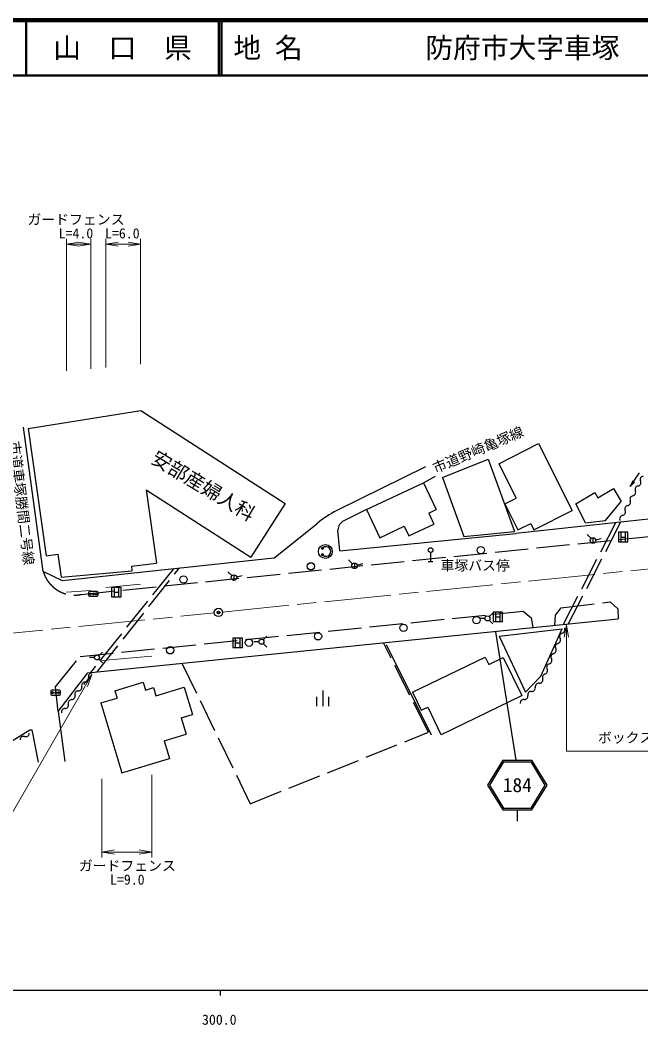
# Model space of a CAD drawing. Units: millimetres, scale not verified. Extents: x 40000 to 680000, y 20000 to 380000.
# Drawn here: x 331906 to 443898, y 198715 to 380000 of the extents above; entities that cross this region are included whole.
import ezdxf
from ezdxf.enums import TextEntityAlignment as Align

# ---------------------------------------------------------------- set-up
doc = ezdxf.new("R2010")
doc.units = ezdxf.units.MM
doc.header["$LTSCALE"] = 1000
doc.header["$PDMODE"] = 32
doc.header["$PDSIZE"] = 500
doc.linetypes.add('CHAIN', pattern=[18.5, 12, -1.5, 3.5, -1.5])
doc.linetypes.add('DASHED', pattern=[7.5, 6, -1.5])
for name, color, linetype, lineweight in [('M-BGD', 7, 'Continuous', 25), ('M-BGD-EXST', 7, 'Continuous', 25), ('M-BMK', 2, 'CHAIN', 13), ('M-BMK-SRVR', 3, 'Continuous', 25), ('M-STR-HTXT', 7, 'Continuous', 13), ('M-STR-STRC', 7, 'Continuous', 25), ('M-TTL', 2, 'Continuous', 140), ('M-TTL-BAND', 7, 'Continuous', 25), ('M-TTL-LINE', 7, 'Continuous', 50)]:
    doc.layers.add(name, color=color, linetype=linetype, lineweight=lineweight)
for name, color, linetype in [('M-BMK-HTXT', 7, 'Continuous'), ('M-OTRS', 6, 'Continuous'), ('M-TTL-TXT', 7, 'Continuous')]:
    doc.layers.add(name, color=color, linetype=linetype)
doc.styles.add('ＭＳ ゴシック', font='')
doc.styles.get('ＭＳ ゴシック').set_extended_font_data('MS Gothic')

# ---------------------------------------------------------------- blocks, each defined once
blk = doc.blocks.new('open_arrow')
at = {"color": 0, "linetype": 'Continuous', "lineweight": -2}
blk.add_lwpolyline([(7.5, 1.25), (0, 0), (7.5, -1.25)], dxfattribs=at)

msp = doc.modelspace()

# ---------------------------------------------------------------- hatches: boundary and pattern name
at = {"layer": 'M-BGD-EXST'}
for points in [[(386595, 284696, 1), (386294, 284696, 1)], [(386595, 283557, 1), (386294, 283557, 1)], [(344729, 276484, 1), (344467, 276484, 1)], [(345230, 276484, 1), (344968, 276484, 1)], [(345731, 276484, 1), (345470, 276484, 1)], [(337927, 258657, 1), (337666, 258657, 1)], [(338429, 258657, 1), (338167, 258657, 1)], [(338930, 258657, 1), (338668, 258657, 1)]]:
    msp.add_hatch(color=256, dxfattribs=at).paths.add_polyline_path(points)

# ---------------------------------------------------------------- linework, layer by layer
at = {"layer": 'M-BGD'}
for p, q in [((333349, 306290), (353659, 309544)), ((353659, 309544), (379747, 292770)), ((336069, 280536), (332546, 306572)), ((333349, 306290), (336599, 283337)), ((418241, 299954), (425441, 303588)), ((425441, 303588), (431528, 291528)), ((405064, 299427), (389062, 291506)), ((408094, 297450), (416340, 300754)), ((416340, 300754), (421079, 287728)), ((418241, 299954), (421382, 293730)), ((404656, 296539), (406822, 297714)), ((408094, 297450), (411961, 286818)), ((441970, 295835), (443667, 298309)), ((394381, 291682), (404656, 296539)), ((404656, 296539), (406953, 291681)), ((436144, 293816), (438965, 295506)), ((438965, 295506), (440365, 293170)), ((354639, 295244), (356514, 282000)), ((354639, 295244), (373528, 283098)), ((419341, 292700), (421382, 293730)), ((494695, 295235), (421327, 287402)), ((432168, 292713), (435579, 294758)), ((435579, 294758), (436144, 293816)), ((379747, 292770), (373528, 283098)), ((419341, 292700), (421703, 288021)), ((433895, 289292), (432168, 292713)), ((437500, 289696), (440365, 293170)), ((394381, 291682), (390292, 289676)), ((394381, 291682), (396794, 286577)), ((405613, 291048), (406953, 291681)), ((405613, 291048), (406553, 289059)), ((424611, 288036), (431528, 291528)), ((377657, 282944), (385442, 289142)), ((396794, 286577), (401221, 288670)), ((401221, 288670), (402045, 286928)), ((402059, 286934), (406553, 289059)), ((421703, 288021), (424027, 289194)), ((424027, 289194), (424611, 288036)), ((433895, 289292), (437500, 289696)), ((389557, 284232), (389239, 287996)), ((389557, 284232), (421327, 287402)), ((411961, 286818), (421079, 287728)), ((336599, 283337), (338716, 283636)), ((338716, 283636), (339300, 279512)), ((377657, 282944), (339579, 278861)), ((351977, 281456), (356514, 282000)), ((351977, 281456), (352091, 280649)), ((339579, 278861), (336069, 280536)), ((339300, 279512), (352091, 280649)), ((344152, 262262), (439796, 271964)), ((418313, 268858), (429707, 270202)), ((425821, 261622), (429707, 270202)), ((418313, 268858), (423054, 258758)), ((397973, 267323), (406077, 251058)), ((402685, 258732), (415805, 265061)), ((415805, 265061), (416438, 263750)), ((416438, 263750), (419072, 265021)), ((419072, 265021), (422402, 258118)), ((338789, 255285), (344152, 262262)), ((423054, 258758), (425821, 261622)), ((349015, 258990), (354080, 260521)), ((354080, 260521), (354499, 259134)), ((354499, 259134), (355963, 259576)), ((355963, 259576), (356407, 258108)), ((356407, 258108), (361501, 259648)), ((361501, 259648), (362989, 254725)), ((346457, 256800), (349408, 257691)), ((349015, 258990), (349408, 257691)), ((402685, 258732), (404257, 255473)), ((407907, 251125), (422402, 258118)), ((346457, 256800), (350263, 244204)), ((404257, 255473), (405433, 256040)), ((405433, 256040), (407823, 251085)), ((338789, 255285), (339948, 246218)), ((360966, 254114), (362989, 254725)), ((360966, 254114), (361852, 251182)), ((327385, 248078), (333636, 251956)), ((333636, 251956), (334052, 251940)), ((334052, 251940), (335193, 246132)), ((357910, 249991), (361852, 251182)), ((357910, 249991), (358873, 246805)), ((350263, 244204), (358873, 246805))]:
    msp.add_line(p, q, dxfattribs=at)
at = {"layer": 'M-BGD', "linetype": 'DASHED'}
for p, q in [((342998, 276393), (495072, 291910)), ((439345, 289326), (429897, 270960)), ((440231, 289420), (430780, 271049)), ((359557, 281003), (344594, 262307)), ((345814, 262431), (360625, 281118)), ((428509, 272631), (429504, 273988)), ((429504, 273988), (438332, 275033)), ((438332, 275033), (439721, 273777)), ((439721, 273777), (439796, 271964)), ((342729, 265180), (422664, 273346)), ((422664, 273346), (424079, 272140)), ((424079, 272140), (424395, 270402)), ((428364, 270804), (428509, 272631)), ((405584, 251507), (397450, 267668)), ((338280, 259721), (342729, 265180)), ((361096, 263981), (373434, 238627)), ((338789, 255285), (338280, 259721)), ((373434, 238627), (405584, 251507))]:
    msp.add_line(p, q, dxfattribs=at)
at = {"layer": 'M-BGD'}
for centre in [(415013, 284367), (384362, 281449), (361373, 279063), (414226, 271732), (401056, 270357), (373192, 267674), (385662, 268820), (358971, 266299)]:
    msp.add_circle(centre, 659, dxfattribs=at)
for centre, radius, start, end in [((444397, 297104), 625, 99.2477, 205.5079), ((443470, 295332), 625, 99.2477, 205.5079), ((443269, 296566), 625, 279.2477, 25.5079), ((442543, 293560), 625, 99.2477, 205.5079), ((442342, 294794), 625, 279.2477, 25.5079), ((441615, 291788), 625, 99.2477, 205.5079), ((441414, 293022), 625, 279.2477, 25.5079), ((397493, 274640), 18856, 116.55766, 129.72541), ((440688, 290016), 625, 99.2477, 205.5079), ((440487, 291250), 625, 279.2477, 25.5079), ((391187, 287945), 1948, 117.34162, 178.50447), ((429548, 269991), 625, 284.00352, 30.26372), ((428770, 268148), 625, 284.00352, 30.26372), ((429850, 268778), 625, 104.00352, 210.26372), ((427993, 266306), 625, 284.00352, 30.26372), ((429073, 266936), 625, 104.00352, 210.26372), ((427216, 264463), 625, 284.00352, 30.26372), ((428296, 265093), 625, 104.00352, 210.26372), ((426439, 262620), 625, 284.00352, 30.26372), ((427518, 263250), 625, 104.00352, 210.26372), ((343642, 261201), 625, 269.52606, 15.78626), ((344844, 261541), 625, 89.52606, 195.78626), ((425587, 260979), 625, 264.20037, 10.46057), ((426741, 261407), 625, 104.00352, 210.26372), ((342428, 259611), 625, 269.52606, 15.78626), ((343631, 259951), 625, 89.52606, 195.78626), ((424231, 259508), 625, 264.20037, 10.46057), ((425461, 259735), 625, 84.20037, 190.46057), ((341215, 258021), 625, 269.52606, 15.78626), ((342418, 258361), 625, 89.52606, 195.78626), ((422876, 258038), 625, 264.20037, 10.46057), ((424105, 258265), 625, 84.20037, 190.46057), ((339992, 255181), 625, 89.52606, 195.78626), ((340002, 256431), 625, 269.52606, 15.78626), ((341205, 256771), 625, 89.52606, 195.78626), ((422750, 256794), 625, 84.20037, 190.46057), ((332531, 250154), 625, 71.78182, 178.04202), ((332922, 251341), 625, 251.78182, 358.04202)]:
    msp.add_arc(centre, radius, start, end, dxfattribs=at)
at = {"layer": 'M-BGD', "linetype": 'DASHED'}
msp.add_arc((341754, 282179), 5918, 196.11882, 282.12784, dxfattribs=at)
at = {"layer": 'M-BGD-EXST'}
for p, q in [((434897, 286461), (434182, 287175)), ((435254, 286609), (435254, 285598)), ((435742, 286234), (436718, 286496)), ((439842, 287595), (439842, 285876)), ((441561, 287595), (439842, 287595)), ((440272, 287509), (440272, 285962)), ((440272, 286736), (441131, 286736)), ((441131, 285962), (441131, 287509)), ((441561, 285876), (441561, 287595)), ((439842, 285876), (441561, 285876)), ((405963, 283967), (405963, 282269)), ((391887, 281900), (391173, 282614)), ((392244, 282048), (392244, 281037)), ((392732, 281673), (393709, 281935)), ((406387, 282269), (405538, 282269)), ((370121, 279772), (369407, 280486)), ((370478, 279920), (370478, 278909)), ((370967, 279545), (371943, 279807)), ((348419, 277644), (348419, 275925)), ((350137, 277644), (348419, 277644)), ((348848, 277558), (348848, 276011)), ((349708, 276011), (349708, 277558)), ((350137, 275925), (350137, 277644)), ((344228, 276745), (344228, 276222)), ((345796, 276919), (344402, 276919)), ((344402, 276048), (345796, 276048)), ((345971, 276222), (345971, 276745)), ((348419, 275925), (350137, 275925)), ((348848, 276784), (349708, 276784)), ((415760, 272059), (414849, 272059)), ((416538, 272381), (417182, 273026)), ((417228, 273191), (417228, 271472)), ((418947, 273191), (417228, 273191)), ((417658, 273105), (417658, 271558)), ((417658, 272331), (418517, 272331)), ((418517, 271558), (418517, 273105)), ((418947, 271472), (418947, 273191)), ((416538, 271737), (417182, 271093)), ((417228, 271472), (418947, 271472)), ((370297, 268505), (370297, 266786)), ((372016, 268505), (370297, 268505)), ((370726, 268419), (370726, 266872)), ((371586, 266872), (371586, 268419)), ((372016, 266786), (372016, 268505)), ((375763, 268178), (376407, 268823)), ((370297, 266786), (372016, 266786)), ((370726, 267646), (371586, 267646)), ((374986, 267856), (374075, 267856)), ((375763, 267534), (376407, 266890)), ((345322, 265006), (344411, 265006)), ((346100, 265328), (346744, 265972)), ((346100, 264684), (346744, 264040)), ((337426, 258919), (337426, 258396)), ((338995, 259093), (337601, 259093)), ((337601, 258222), (338995, 258222)), ((339169, 258396), (339169, 258919)), ((385363, 257927), (385363, 256236)), ((386490, 259054), (386490, 256236)), ((387617, 256236), (387617, 257927))]:
    msp.add_line(p, q, dxfattribs=at)
for points in [[(386595, 284696, 1), (386294, 284696, 1)], [(386595, 283557, 1), (386294, 283557, 1)], [(344729, 276484, 1), (344467, 276484, 1)], [(345230, 276484, 1), (344968, 276484, 1)], [(345731, 276484, 1), (345470, 276484, 1)], [(337927, 258657, 1), (337666, 258657, 1)], [(338429, 258657, 1), (338167, 258657, 1)], [(338930, 258657, 1), (338668, 258657, 1)]]:
    msp.add_lwpolyline(points, format="xyb", close=True, dxfattribs=at)
for centre, radius in [((435254, 286104), 505), ((386979, 284127), 1251), ((386444, 284696), 150), ((405963, 284391), 424), ((386444, 283557), 150), ((392244, 281543), 505), ((370478, 279414), 505), ((344598, 276484), 131), ((345099, 276484), 131), ((345600, 276484), 131), ((416216, 272059), 456), ((375441, 267856), 456), ((345778, 265006), 456), ((337797, 258657), 131), ((338298, 258657), 131), ((338799, 258657), 131)]:
    msp.add_circle(centre, radius, dxfattribs=at)
for centre, radius, start, end in [((387085, 284127), 861, 231.66706, 128.33294), ((344402, 276745), 174, 90, 180), ((344402, 276222), 174, 180, 270), ((345796, 276745), 174, 0, 90), ((345796, 276222), 174, 270, 0), ((337601, 258919), 174, 90, 180), ((337601, 258396), 174, 180, 270), ((338995, 258919), 174, 0, 90), ((338995, 258396), 174, 270, 0)]:
    msp.add_arc(centre, radius, start, end, dxfattribs=at)
at = {"layer": 'M-BMK'}
for p, q in [((368429, 273206), (466547, 283133)), ((268863, 263181), (366936, 273056))]:
    msp.add_line(p, q, dxfattribs=at)
at = {"layer": 'M-BMK-SRVR'}
msp.add_circle((367682, 273131), 750, dxfattribs=at)
at = {"layer": 'M-OTRS'}
msp.add_point((367682, 273131), dxfattribs=at)
at = {"layer": 'M-STR-HTXT'}
for p, q in [((340255, 316749), (340255, 340563)), ((340255, 339563), (344660, 339563)), ((344660, 317073), (344660, 340563)), ((347349, 317326), (347349, 340563)), ((347349, 339563), (353623, 339563)), ((353623, 317917), (353623, 340563)), ((347349, 277631), (353623, 278222)), ((340255, 276792), (344660, 277116)), ((346675, 264478), (355660, 265223)), ((346675, 243110), (346675, 228907)), ((355660, 243855), (355660, 228907)), ((346675, 229907), (355660, 229907))]:
    msp.add_line(p, q, dxfattribs=at)
for points in [[(430452, 270912), (430452, 248085), (474640, 248085)], [(344848, 261908), (322388, 223006), (279393, 223006)]]:
    msp.add_lwpolyline(points, dxfattribs=at)
at = {"layer": 'M-STR-STRC'}
for p, q in [((421390, 246494), (417734, 269652)), ((418968, 246494), (416204, 241994)), ((419136, 246194), (416556, 241994)), ((418968, 246494), (424240, 246494)), ((419136, 246194), (424072, 246194)), ((426652, 241994), (424072, 246194)), ((427004, 241994), (424240, 246494)), ((416204, 241994), (418968, 237494)), ((416556, 241994), (419136, 237794)), ((424072, 237794), (426652, 241994)), ((424240, 237494), (427004, 241994)), ((418968, 237494), (424240, 237494)), ((419136, 237794), (424072, 237794)), ((421604, 237494), (421604, 235494))]:
    msp.add_line(p, q, dxfattribs=at)
at = {"layer": 'M-TTL'}
msp.add_line((680000, 380000), (40000, 380000), dxfattribs=at)
at = {"layer": 'M-TTL-BAND'}
for p, q in [((40000, 205000), (579000, 205000)), ((368000, 205000), (368000, 204000))]:
    msp.add_line(p, q, dxfattribs=at)
at = {"layer": 'M-TTL-LINE'}
for p, q in [((333000, 380000), (333000, 370000)), ((367750, 380000), (367750, 370000)), ((368250, 380000), (368250, 370000)), ((40000, 370000), (680000, 370000))]:
    msp.add_line(p, q, dxfattribs=at)

# ---------------------------------------------------------------- block references
at = {"layer": 'M-BGD', "xscale": 150, "yscale": 150, "rotation": 55.5}
msp.add_blockref('open_arrow', (441970, 295835), dxfattribs=at)
at = {"layer": 'M-STR-HTXT', "xscale": 300, "yscale": 300}
for p in [(340255, 339563), (347349, 339563), (346675, 229907)]:
    msp.add_blockref('open_arrow', p, dxfattribs=at)
for p, rotation in [((344660, 339563), 180), ((353623, 339563), 180), ((430452, 270912), 270), ((344848, 261908), 240), ((355660, 229907), 180)]:
    msp.add_blockref('open_arrow', p, dxfattribs=dict(at, rotation=rotation))

# ---------------------------------------------------------------- texts
at = {"layer": 'M-BMK-HTXT', "style": 'ＭＳ ゴシック'}
for s, rotation, p in [('市道野崎亀塚線', 23.074, (414524, 302486)), ('市道車塚勝間二号線', 276.775, (332208, 292857))]:
    msp.add_text(s, height=1833, rotation=rotation, dxfattribs=at).set_placement(p, align=Align.MIDDLE_CENTER)
msp.add_text('安部産婦人科', height=2566, rotation=328.901, dxfattribs=at).set_placement((354928, 299641), align=Align.BOTTOM_LEFT)
msp.add_text('車塚バス停', height=1833, dxfattribs=at).set_placement((414005, 281606), align=Align.MIDDLE_CENTER)
at = {"layer": 'M-STR-HTXT', "style": 'ＭＳ ゴシック'}
for s, p in [('ガードフェンス', (341985, 342563)), ('L=4.0', (341985, 340063)), ('L=6.0', (350348, 340063)), ('ガードフェンス', (351249, 225972)), ('L=9.0', (351249, 223472))]:
    msp.add_text(s, height=1833, dxfattribs=at).set_placement(p, align=Align.BOTTOM_CENTER)
msp.add_text('ボックス\u3000L=20.5\u3000W=0.5\u3000H=0.3', height=1833, dxfattribs=at).set_placement((436140, 249085), align=Align.BOTTOM_LEFT)
at = {"layer": 'M-STR-STRC', "style": 'ＭＳ ゴシック'}
msp.add_text('184', height=2566, dxfattribs=at).set_placement((421604, 241994), align=Align.MIDDLE_CENTER)
at = {"layer": 'M-TTL-BAND', "style": 'ＭＳ ゴシック'}
msp.add_text('300.0', height=1833, dxfattribs=at).set_placement((367844, 198195), align=Align.BOTTOM_CENTER)
at = {"layer": 'M-TTL-TXT', "style": 'ＭＳ ゴシック'}
msp.add_text('山\u3000口\u3000県', height=3666, dxfattribs=at).set_placement((350375, 375000), align=Align.MIDDLE_CENTER)
for s, p in [('地 名', (370380, 375000)), ('防府市大字車塚', (405024, 375000))]:
    msp.add_text(s, height=3666, dxfattribs=at).set_placement(p, align=Align.MIDDLE_LEFT)

doc.saveas('drawing.dxf')
